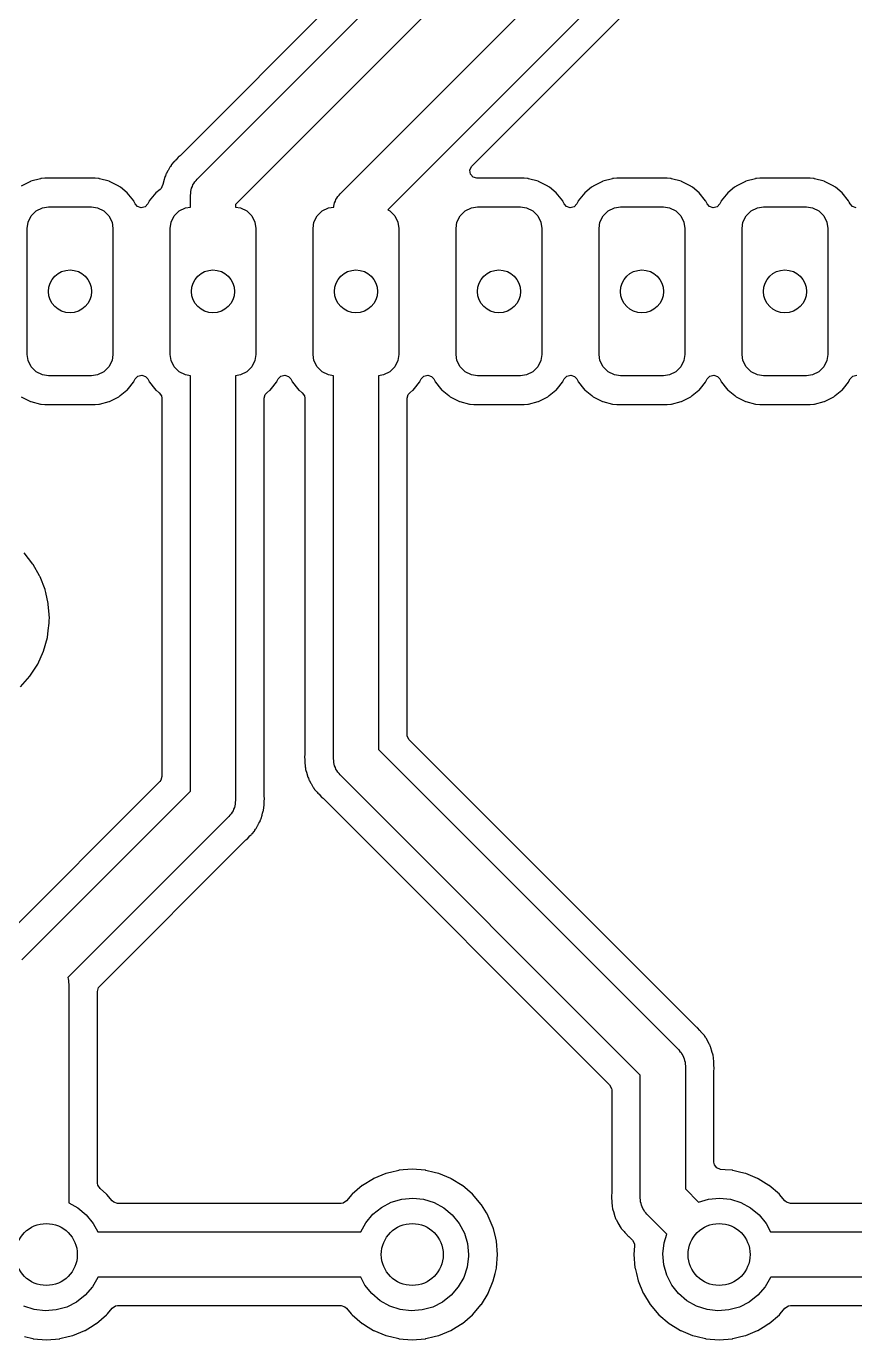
# Model space of a CAD drawing. Extents: x 71 to 221, y -163 to -63.
# Drawn here: x 183.34 to 198.06, y -140.91 to -117.59 of the extents above; entities that cross this region are included whole.
import ezdxf

# ---------------------------------------------------------------- set-up
doc = ezdxf.new("R2010")
doc.units = 0
doc.layers.add('BLACK', color=7, linetype='CONTINUOUS')

msp = doc.modelspace()

# ---------------------------------------------------------------- linework, layer by layer
at = {"layer": 'BLACK', "linetype": 'CONTINUOUS'}
for p, q in [((196.836, -109.129), (186.075, -119.89)), ((186.377, -120.307), (197.35, -109.334)), ((198.033, -109.783), (187.06, -120.756)), ((188.917, -120.567), (194.217, -115.267)), ((194.666, -115.95), (189.764, -120.852)), ((191.258, -120.076), (194.839, -116.495)), ((185.894, -120.092), (185.869, -120.141)), ((185.903, -120.082), (185.894, -120.092)), ((185.914, -120.065), (185.903, -120.082)), ((185.918, -120.059), (185.914, -120.065)), ((185.921, -120.053), (185.918, -120.059)), ((185.918, -120.059), (185.918, -120.059)), ((185.925, -120.048), (185.921, -120.053)), ((185.967, -120.002), (185.925, -120.048)), ((185.925, -120.048), (185.925, -120.048)), ((185.971, -119.997), (185.967, -120.002)), ((185.98, -119.987), (185.971, -119.997)), ((185.984, -119.981), (185.98, -119.987)), ((185.998, -119.967), (185.984, -119.981)), ((186.003, -119.962), (185.998, -119.967)), ((186.044, -119.916), (186.003, -119.962)), ((186.049, -119.911), (186.044, -119.916)), ((186.06, -119.903), (186.049, -119.911)), ((186.075, -119.89), (186.06, -119.903)), ((191.223, -120.148), (191.252, -120.083)), ((191.252, -120.083), (191.258, -120.076)), ((183.594, -120.299), (183.425, -120.344)), ((183.599, -120.298), (183.594, -120.299)), ((183.594, -120.299), (183.594, -120.299)), ((183.614, -120.296), (183.599, -120.298)), ((183.674, -120.292), (183.614, -120.296)), ((183.677, -120.291), (183.674, -120.292)), ((183.674, -120.292), (183.674, -120.292)), ((184.563, -120.291), (183.677, -120.291)), ((184.566, -120.292), (184.563, -120.291)), ((184.626, -120.296), (184.566, -120.292)), ((184.566, -120.292), (184.566, -120.292)), ((184.641, -120.298), (184.626, -120.296)), ((184.646, -120.299), (184.641, -120.298)), ((184.815, -120.344), (184.646, -120.299)), ((184.646, -120.299), (184.646, -120.299)), ((185.789, -120.329), (185.788, -120.335)), ((185.805, -120.269), (185.789, -120.329)), ((185.807, -120.263), (185.805, -120.269)), ((185.805, -120.269), (185.805, -120.269)), ((185.814, -120.25), (185.807, -120.263)), ((185.821, -120.232), (185.814, -120.25)), ((185.823, -120.225), (185.821, -120.232)), ((185.825, -120.218), (185.823, -120.225)), ((185.823, -120.225), (185.823, -120.225)), ((185.83, -120.211), (185.825, -120.218)), ((185.86, -120.159), (185.83, -120.211)), ((185.863, -120.153), (185.86, -120.159)), ((185.869, -120.141), (185.863, -120.153)), ((186.336, -120.355), (186.359, -120.333)), ((186.359, -120.333), (186.377, -120.307)), ((191.233, -120.218), (191.223, -120.148)), ((191.279, -120.271), (191.233, -120.218)), ((191.348, -120.291), (191.279, -120.271)), ((192.183, -120.291), (191.348, -120.291)), ((192.186, -120.292), (192.183, -120.291)), ((192.246, -120.296), (192.186, -120.292)), ((192.186, -120.292), (192.186, -120.292)), ((192.261, -120.298), (192.246, -120.296)), ((192.266, -120.299), (192.261, -120.298)), ((192.435, -120.344), (192.266, -120.299)), ((192.266, -120.299), (192.266, -120.299)), ((193.754, -120.299), (193.585, -120.344)), ((193.759, -120.298), (193.754, -120.299)), ((193.754, -120.299), (193.754, -120.299)), ((193.774, -120.296), (193.759, -120.298)), ((193.834, -120.292), (193.774, -120.296)), ((193.837, -120.291), (193.834, -120.292)), ((193.834, -120.292), (193.834, -120.292)), ((194.723, -120.291), (193.837, -120.291)), ((194.726, -120.292), (194.723, -120.291)), ((194.786, -120.296), (194.726, -120.292)), ((194.726, -120.292), (194.726, -120.292)), ((194.801, -120.298), (194.786, -120.296)), ((194.806, -120.299), (194.801, -120.298)), ((194.975, -120.344), (194.806, -120.299)), ((194.806, -120.299), (194.806, -120.299)), ((196.294, -120.299), (196.125, -120.344)), ((196.299, -120.298), (196.294, -120.299)), ((196.294, -120.299), (196.294, -120.299)), ((196.314, -120.296), (196.299, -120.298)), ((196.374, -120.292), (196.314, -120.296)), ((196.377, -120.291), (196.374, -120.292)), ((196.374, -120.292), (196.374, -120.292)), ((197.263, -120.291), (196.377, -120.291)), ((197.266, -120.292), (197.263, -120.291)), ((197.326, -120.296), (197.266, -120.292)), ((197.266, -120.292), (197.266, -120.292)), ((197.341, -120.298), (197.326, -120.296)), ((197.346, -120.299), (197.341, -120.298)), ((197.515, -120.344), (197.346, -120.299)), ((197.346, -120.299), (197.346, -120.299)), ((183.418, -120.346), (183.252, -120.431)), ((183.425, -120.344), (183.418, -120.346)), ((184.822, -120.346), (184.815, -120.344)), ((184.988, -120.431), (184.822, -120.346)), ((184.993, -120.435), (184.988, -120.431)), ((185.015, -120.452), (184.993, -120.435)), ((184.993, -120.435), (184.993, -120.435)), ((185.133, -120.549), (185.015, -120.452)), ((185.251, -120.694), (185.133, -120.549)), ((185.647, -120.549), (185.529, -120.694)), ((185.72, -120.489), (185.647, -120.549)), ((185.739, -120.47), (185.72, -120.489)), ((185.763, -120.413), (185.739, -120.47)), ((185.764, -120.413), (185.763, -120.413)), ((185.766, -120.407), (185.764, -120.413)), ((185.788, -120.335), (185.766, -120.4)), ((185.766, -120.4), (185.766, -120.407)), ((186.26, -120.59), (186.265, -120.559)), ((186.265, -120.527), (186.275, -120.497)), ((186.265, -120.559), (186.265, -120.527)), ((186.275, -120.497), (186.28, -120.466)), ((186.28, -120.466), (186.294, -120.438)), ((186.294, -120.438), (186.304, -120.408)), ((186.304, -120.408), (186.322, -120.383)), ((186.322, -120.383), (186.336, -120.355)), ((192.442, -120.346), (192.435, -120.344)), ((192.608, -120.431), (192.442, -120.346)), ((192.613, -120.435), (192.608, -120.431)), ((192.635, -120.452), (192.613, -120.435)), ((192.613, -120.435), (192.613, -120.435)), ((192.753, -120.549), (192.635, -120.452)), ((192.871, -120.694), (192.753, -120.549)), ((193.267, -120.549), (193.149, -120.694)), ((193.385, -120.452), (193.267, -120.549)), ((193.407, -120.435), (193.385, -120.452)), ((193.412, -120.431), (193.407, -120.435)), ((193.407, -120.435), (193.407, -120.435)), ((193.578, -120.346), (193.412, -120.431)), ((193.585, -120.344), (193.578, -120.346)), ((194.982, -120.346), (194.975, -120.344)), ((195.148, -120.431), (194.982, -120.346)), ((195.153, -120.435), (195.148, -120.431)), ((195.175, -120.452), (195.153, -120.435)), ((195.153, -120.435), (195.153, -120.435)), ((195.293, -120.549), (195.175, -120.452)), ((195.411, -120.694), (195.293, -120.549)), ((195.807, -120.549), (195.689, -120.694)), ((195.925, -120.452), (195.807, -120.549)), ((195.947, -120.435), (195.925, -120.452)), ((195.952, -120.431), (195.947, -120.435)), ((195.947, -120.435), (195.947, -120.435)), ((196.118, -120.346), (195.952, -120.431)), ((196.125, -120.344), (196.118, -120.346)), ((197.522, -120.346), (197.515, -120.344)), ((197.688, -120.431), (197.522, -120.346)), ((197.693, -120.435), (197.688, -120.431)), ((197.715, -120.452), (197.693, -120.435)), ((197.693, -120.435), (197.693, -120.435)), ((197.833, -120.549), (197.715, -120.452)), ((197.951, -120.694), (197.833, -120.549)), ((183.63, -120.816), (183.739, -120.8)), ((183.739, -120.8), (184.501, -120.8)), ((184.501, -120.8), (184.61, -120.816)), ((185.254, -120.7), (185.251, -120.694)), ((185.278, -120.746), (185.254, -120.7)), ((185.254, -120.7), (185.254, -120.7)), ((185.317, -120.792), (185.278, -120.746)), ((185.385, -120.815), (185.317, -120.792)), ((185.454, -120.798), (185.385, -120.815)), ((185.502, -120.746), (185.454, -120.798)), ((185.526, -120.7), (185.502, -120.746)), ((185.529, -120.694), (185.526, -120.7)), ((185.526, -120.7), (185.526, -120.7)), ((186.26, -120.803), (186.26, -120.59)), ((187.06, -120.756), (187.06, -120.803)), ((188.805, -120.787), (188.815, -120.757)), ((188.805, -120.802), (188.805, -120.787)), ((188.815, -120.757), (188.82, -120.726)), ((188.82, -120.726), (188.834, -120.698)), ((188.834, -120.698), (188.844, -120.668)), ((188.844, -120.668), (188.862, -120.643)), ((188.862, -120.643), (188.876, -120.615)), ((188.876, -120.615), (188.899, -120.593)), ((188.899, -120.593), (188.917, -120.567)), ((191.25, -120.816), (191.359, -120.8)), ((191.359, -120.8), (192.121, -120.8)), ((192.121, -120.8), (192.23, -120.816)), ((192.874, -120.7), (192.871, -120.694)), ((192.898, -120.746), (192.874, -120.7)), ((192.874, -120.7), (192.874, -120.7)), ((192.937, -120.792), (192.898, -120.746)), ((193.005, -120.815), (192.937, -120.792)), ((193.074, -120.798), (193.005, -120.815)), ((193.122, -120.746), (193.074, -120.798)), ((193.146, -120.7), (193.122, -120.746)), ((193.149, -120.694), (193.146, -120.7)), ((193.146, -120.7), (193.146, -120.7)), ((193.79, -120.816), (193.899, -120.8)), ((193.899, -120.8), (194.661, -120.8)), ((194.661, -120.8), (194.77, -120.816)), ((195.414, -120.7), (195.411, -120.694)), ((195.438, -120.746), (195.414, -120.7)), ((195.414, -120.7), (195.414, -120.7)), ((195.477, -120.792), (195.438, -120.746)), ((195.545, -120.815), (195.477, -120.792)), ((195.614, -120.798), (195.545, -120.815)), ((195.662, -120.746), (195.614, -120.798)), ((195.686, -120.7), (195.662, -120.746)), ((195.689, -120.694), (195.686, -120.7)), ((195.686, -120.7), (195.686, -120.7)), ((196.33, -120.816), (196.439, -120.8)), ((196.439, -120.8), (197.201, -120.8)), ((197.201, -120.8), (197.31, -120.816)), ((197.961, -120.713), (197.951, -120.694)), ((197.978, -120.747), (197.961, -120.713)), ((198.018, -120.792), (197.978, -120.747)), ((198.085, -120.815), (198.018, -120.792)), ((183.374, -121.072), (183.429, -120.96)), ((183.429, -120.96), (183.517, -120.871)), ((183.517, -120.871), (183.63, -120.816)), ((184.61, -120.816), (184.722, -120.871)), ((184.722, -120.871), (184.811, -120.959)), ((184.811, -120.959), (184.866, -121.072)), ((185.914, -121.072), (185.969, -120.96)), ((185.969, -120.96), (186.057, -120.871)), ((186.057, -120.871), (186.17, -120.816)), ((186.17, -120.816), (186.26, -120.803)), ((187.06, -120.803), (187.15, -120.816)), ((187.15, -120.816), (187.262, -120.871)), ((187.262, -120.871), (187.351, -120.959)), ((187.351, -120.959), (187.406, -121.072)), ((188.454, -121.072), (188.509, -120.96)), ((188.509, -120.96), (188.597, -120.871)), ((188.597, -120.871), (188.71, -120.816)), ((188.71, -120.816), (188.805, -120.802)), ((189.764, -120.852), (189.802, -120.871)), ((189.802, -120.871), (189.891, -120.959)), ((189.891, -120.959), (189.946, -121.072)), ((190.994, -121.072), (191.049, -120.96)), ((191.049, -120.96), (191.137, -120.871)), ((191.137, -120.871), (191.25, -120.816)), ((192.23, -120.816), (192.342, -120.871)), ((192.342, -120.871), (192.431, -120.959)), ((192.431, -120.959), (192.486, -121.072)), ((193.534, -121.072), (193.589, -120.96)), ((193.589, -120.96), (193.677, -120.871)), ((193.677, -120.871), (193.79, -120.816)), ((194.77, -120.816), (194.882, -120.871)), ((194.882, -120.871), (194.971, -120.959)), ((194.971, -120.959), (195.026, -121.072)), ((196.074, -121.072), (196.129, -120.96)), ((196.129, -120.96), (196.217, -120.871)), ((196.217, -120.871), (196.33, -120.816)), ((197.31, -120.816), (197.422, -120.871)), ((197.422, -120.871), (197.511, -120.959)), ((197.511, -120.959), (197.566, -121.072)), ((183.358, -121.181), (183.374, -121.072)), ((183.358, -123.419), (183.358, -121.181)), ((184.866, -121.072), (184.882, -121.181)), ((184.882, -121.181), (184.882, -123.419)), ((185.898, -121.181), (185.914, -121.072)), ((185.898, -123.419), (185.898, -121.181)), ((187.406, -121.072), (187.422, -121.181)), ((187.422, -121.181), (187.422, -123.419)), ((188.438, -121.181), (188.454, -121.072)), ((188.438, -123.419), (188.438, -121.181)), ((189.946, -121.072), (189.962, -121.181)), ((189.962, -121.181), (189.962, -123.419)), ((190.978, -121.181), (190.994, -121.072)), ((190.978, -123.419), (190.978, -121.181)), ((192.486, -121.072), (192.502, -121.181)), ((192.502, -121.181), (192.502, -123.419)), ((193.518, -121.181), (193.534, -121.072)), ((193.518, -123.419), (193.518, -121.181)), ((195.026, -121.072), (195.042, -121.181)), ((195.042, -121.181), (195.042, -123.419)), ((196.058, -121.181), (196.074, -121.072)), ((196.058, -123.419), (196.058, -121.181)), ((197.566, -121.072), (197.582, -121.181)), ((197.582, -121.181), (197.582, -123.419)), ((183.374, -123.528), (183.358, -123.419)), ((183.429, -123.641), (183.374, -123.528)), ((184.866, -123.528), (184.811, -123.64)), ((184.882, -123.419), (184.866, -123.528)), ((185.914, -123.528), (185.898, -123.419)), ((185.969, -123.641), (185.914, -123.528)), ((187.406, -123.528), (187.351, -123.64)), ((187.422, -123.419), (187.406, -123.528)), ((188.454, -123.528), (188.438, -123.419)), ((188.509, -123.641), (188.454, -123.528)), ((189.946, -123.528), (189.891, -123.64)), ((189.962, -123.419), (189.946, -123.528)), ((190.994, -123.528), (190.978, -123.419)), ((191.049, -123.641), (190.994, -123.528)), ((192.486, -123.528), (192.431, -123.64)), ((192.502, -123.419), (192.486, -123.528)), ((193.534, -123.528), (193.518, -123.419)), ((193.589, -123.641), (193.534, -123.528)), ((195.026, -123.528), (194.971, -123.64)), ((195.042, -123.419), (195.026, -123.528)), ((196.074, -123.528), (196.058, -123.419)), ((196.129, -123.641), (196.074, -123.528)), ((197.566, -123.528), (197.511, -123.64)), ((197.582, -123.419), (197.566, -123.528)), ((183.518, -123.729), (183.429, -123.641)), ((183.63, -123.784), (183.518, -123.729)), ((183.739, -123.8), (183.63, -123.784)), ((184.501, -123.8), (183.739, -123.8)), ((184.61, -123.784), (184.501, -123.8)), ((184.723, -123.729), (184.61, -123.784)), ((184.811, -123.64), (184.723, -123.729)), ((185.278, -123.854), (185.326, -123.802)), ((185.326, -123.802), (185.395, -123.785)), ((185.395, -123.785), (185.463, -123.808)), ((185.463, -123.808), (185.502, -123.854)), ((186.058, -123.729), (185.969, -123.641)), ((186.17, -123.784), (186.058, -123.729)), ((186.26, -123.797), (186.17, -123.784)), ((186.26, -131.174), (186.26, -123.797)), ((187.15, -123.784), (187.06, -123.797)), ((187.06, -123.797), (187.06, -131.34)), ((187.263, -123.729), (187.15, -123.784)), ((187.351, -123.64), (187.263, -123.729)), ((187.818, -123.854), (187.866, -123.802)), ((187.866, -123.802), (187.935, -123.785)), ((187.935, -123.785), (188.003, -123.808)), ((188.003, -123.808), (188.042, -123.854)), ((188.598, -123.729), (188.509, -123.641)), ((188.71, -123.784), (188.598, -123.729)), ((188.8, -123.797), (188.71, -123.784)), ((188.8, -130.6), (188.8, -123.797)), ((189.69, -123.784), (189.6, -123.797)), ((189.6, -123.797), (189.6, -130.434)), ((189.803, -123.729), (189.69, -123.784)), ((189.891, -123.64), (189.803, -123.729)), ((190.358, -123.854), (190.406, -123.802)), ((190.406, -123.802), (190.475, -123.785)), ((190.475, -123.785), (190.543, -123.808)), ((190.543, -123.808), (190.582, -123.854)), ((191.138, -123.729), (191.049, -123.641)), ((191.25, -123.784), (191.138, -123.729)), ((191.359, -123.8), (191.25, -123.784)), ((192.121, -123.8), (191.359, -123.8)), ((192.23, -123.784), (192.121, -123.8)), ((192.343, -123.729), (192.23, -123.784)), ((192.431, -123.64), (192.343, -123.729)), ((192.898, -123.854), (192.946, -123.802)), ((192.946, -123.802), (193.015, -123.785)), ((193.015, -123.785), (193.083, -123.808)), ((193.083, -123.808), (193.122, -123.854)), ((193.678, -123.729), (193.589, -123.641)), ((193.79, -123.784), (193.678, -123.729)), ((193.899, -123.8), (193.79, -123.784)), ((194.661, -123.8), (193.899, -123.8)), ((194.77, -123.784), (194.661, -123.8)), ((194.883, -123.729), (194.77, -123.784)), ((194.971, -123.64), (194.883, -123.729)), ((195.438, -123.854), (195.486, -123.802)), ((195.486, -123.802), (195.555, -123.785)), ((195.555, -123.785), (195.623, -123.808)), ((195.623, -123.808), (195.662, -123.854)), ((196.218, -123.729), (196.129, -123.641)), ((196.33, -123.784), (196.218, -123.729)), ((196.439, -123.8), (196.33, -123.784)), ((197.201, -123.8), (196.439, -123.8)), ((197.31, -123.784), (197.201, -123.8)), ((197.423, -123.729), (197.31, -123.784)), ((197.511, -123.64), (197.423, -123.729)), ((197.978, -123.853), (198.027, -123.802)), ((198.027, -123.802), (198.096, -123.785)), ((185.013, -124.149), (185.128, -124.056)), ((185.128, -124.056), (185.133, -124.051)), ((185.133, -124.051), (185.157, -124.023)), ((185.157, -124.023), (185.247, -123.911)), ((185.247, -123.911), (185.251, -123.906)), ((185.247, -123.911), (185.247, -123.911)), ((185.251, -123.906), (185.254, -123.9)), ((185.254, -123.9), (185.278, -123.854)), ((185.254, -123.9), (185.254, -123.9)), ((185.502, -123.854), (185.526, -123.9)), ((185.526, -123.9), (185.526, -123.9)), ((185.526, -123.9), (185.529, -123.906)), ((185.529, -123.906), (185.533, -123.911)), ((185.533, -123.911), (185.533, -123.911)), ((185.533, -123.911), (185.623, -124.023)), ((185.623, -124.023), (185.647, -124.051)), ((185.647, -124.051), (185.652, -124.056)), ((185.652, -124.056), (185.705, -124.099)), ((187.615, -124.099), (187.668, -124.056)), ((187.668, -124.056), (187.673, -124.051)), ((187.673, -124.051), (187.697, -124.023)), ((187.697, -124.023), (187.787, -123.911)), ((187.787, -123.911), (187.791, -123.906)), ((187.787, -123.911), (187.787, -123.911)), ((187.791, -123.906), (187.794, -123.9)), ((187.794, -123.9), (187.818, -123.854)), ((187.794, -123.9), (187.794, -123.9)), ((188.042, -123.854), (188.066, -123.9)), ((188.066, -123.9), (188.066, -123.9)), ((188.066, -123.9), (188.069, -123.906)), ((188.069, -123.906), (188.073, -123.911)), ((188.073, -123.911), (188.073, -123.911)), ((188.073, -123.911), (188.163, -124.023)), ((188.163, -124.023), (188.187, -124.051)), ((188.187, -124.051), (188.192, -124.056)), ((188.192, -124.056), (188.245, -124.099)), ((190.155, -124.099), (190.208, -124.056)), ((190.208, -124.056), (190.213, -124.051)), ((190.213, -124.051), (190.237, -124.023)), ((190.237, -124.023), (190.327, -123.911)), ((190.327, -123.911), (190.331, -123.906)), ((190.327, -123.911), (190.327, -123.911)), ((190.331, -123.906), (190.334, -123.9)), ((190.334, -123.9), (190.358, -123.854)), ((190.334, -123.9), (190.334, -123.9)), ((190.582, -123.854), (190.606, -123.9)), ((190.606, -123.9), (190.606, -123.9)), ((190.606, -123.9), (190.609, -123.906)), ((190.609, -123.906), (190.613, -123.911)), ((190.613, -123.911), (190.613, -123.911)), ((190.613, -123.911), (190.703, -124.023)), ((190.703, -124.023), (190.727, -124.051)), ((190.727, -124.051), (190.732, -124.056)), ((190.732, -124.056), (190.847, -124.149)), ((192.633, -124.149), (192.748, -124.056)), ((192.748, -124.056), (192.753, -124.051)), ((192.753, -124.051), (192.777, -124.023)), ((192.777, -124.023), (192.867, -123.911)), ((192.867, -123.911), (192.871, -123.906)), ((192.867, -123.911), (192.867, -123.911)), ((192.871, -123.906), (192.874, -123.9)), ((192.874, -123.9), (192.898, -123.854)), ((192.874, -123.9), (192.874, -123.9)), ((193.122, -123.854), (193.146, -123.9)), ((193.146, -123.9), (193.146, -123.9)), ((193.146, -123.9), (193.149, -123.906)), ((193.149, -123.906), (193.153, -123.911)), ((193.153, -123.911), (193.153, -123.911)), ((193.153, -123.911), (193.243, -124.023)), ((193.243, -124.023), (193.267, -124.051)), ((193.267, -124.051), (193.272, -124.056)), ((193.272, -124.056), (193.387, -124.149)), ((195.173, -124.149), (195.288, -124.056)), ((195.288, -124.056), (195.293, -124.051)), ((195.293, -124.051), (195.317, -124.023)), ((195.317, -124.023), (195.407, -123.911)), ((195.407, -123.911), (195.411, -123.906)), ((195.407, -123.911), (195.407, -123.911)), ((195.411, -123.906), (195.414, -123.9)), ((195.414, -123.9), (195.438, -123.854)), ((195.414, -123.9), (195.414, -123.9)), ((195.662, -123.854), (195.686, -123.9)), ((195.686, -123.9), (195.686, -123.9)), ((195.686, -123.9), (195.689, -123.906)), ((195.689, -123.906), (195.693, -123.911)), ((195.693, -123.911), (195.693, -123.911)), ((195.693, -123.911), (195.783, -124.023)), ((195.783, -124.023), (195.807, -124.051)), ((195.807, -124.051), (195.812, -124.056)), ((195.812, -124.056), (195.927, -124.149)), ((197.713, -124.149), (197.828, -124.056)), ((197.828, -124.056), (197.833, -124.051)), ((197.833, -124.051), (197.857, -124.023)), ((197.857, -124.023), (197.947, -123.911)), ((197.947, -123.911), (197.951, -123.906)), ((197.947, -123.911), (197.947, -123.911)), ((197.951, -123.906), (197.978, -123.853)), ((183.252, -124.169), (183.418, -124.254)), ((183.418, -124.254), (183.425, -124.256)), ((183.425, -124.256), (183.425, -124.256)), ((183.425, -124.256), (183.594, -124.301)), ((184.646, -124.301), (184.815, -124.256)), ((184.815, -124.256), (184.822, -124.254)), ((184.815, -124.256), (184.815, -124.256)), ((184.822, -124.254), (184.988, -124.169)), ((184.988, -124.169), (185.013, -124.149)), ((185.705, -124.099), (185.745, -124.157)), ((185.745, -124.157), (185.751, -124.197)), ((185.751, -124.197), (185.751, -130.911)), ((187.569, -124.197), (187.589, -124.128)), ((187.569, -131.259), (187.569, -124.197)), ((187.589, -124.128), (187.615, -124.099)), ((188.245, -124.099), (188.285, -124.157)), ((188.285, -124.157), (188.291, -124.197)), ((188.291, -124.197), (188.291, -130.519)), ((190.108, -124.197), (190.129, -124.128)), ((190.108, -130.171), (190.108, -124.197)), ((190.129, -124.128), (190.155, -124.099)), ((190.847, -124.149), (190.872, -124.169)), ((190.872, -124.169), (191.038, -124.254)), ((191.038, -124.254), (191.045, -124.256)), ((191.045, -124.256), (191.045, -124.256)), ((191.045, -124.256), (191.214, -124.301)), ((192.266, -124.301), (192.435, -124.256)), ((192.435, -124.256), (192.442, -124.254)), ((192.435, -124.256), (192.435, -124.256)), ((192.442, -124.254), (192.608, -124.169)), ((192.608, -124.169), (192.633, -124.149)), ((193.387, -124.149), (193.412, -124.169)), ((193.412, -124.169), (193.578, -124.254)), ((193.578, -124.254), (193.585, -124.256)), ((193.585, -124.256), (193.585, -124.256)), ((193.585, -124.256), (193.754, -124.301)), ((194.806, -124.301), (194.975, -124.256)), ((194.975, -124.256), (194.982, -124.254)), ((194.975, -124.256), (194.975, -124.256)), ((194.982, -124.254), (195.148, -124.169)), ((195.148, -124.169), (195.173, -124.149)), ((195.927, -124.149), (195.952, -124.169)), ((195.952, -124.169), (196.118, -124.254)), ((196.118, -124.254), (196.125, -124.256)), ((196.125, -124.256), (196.125, -124.256)), ((196.125, -124.256), (196.294, -124.301)), ((197.346, -124.301), (197.515, -124.256)), ((197.515, -124.256), (197.522, -124.254)), ((197.515, -124.256), (197.515, -124.256)), ((197.522, -124.254), (197.688, -124.169)), ((197.688, -124.169), (197.713, -124.149)), ((183.594, -124.301), (183.594, -124.301)), ((183.594, -124.301), (183.599, -124.302)), ((183.599, -124.302), (183.605, -124.303)), ((183.605, -124.303), (183.674, -124.308)), ((183.674, -124.308), (183.674, -124.308)), ((183.674, -124.308), (183.677, -124.308)), ((183.677, -124.308), (184.563, -124.308)), ((184.563, -124.308), (184.566, -124.308)), ((184.566, -124.308), (184.635, -124.303)), ((184.566, -124.308), (184.566, -124.308)), ((184.635, -124.303), (184.641, -124.302)), ((184.641, -124.302), (184.646, -124.301)), ((184.646, -124.301), (184.646, -124.301)), ((191.214, -124.301), (191.214, -124.301)), ((191.214, -124.301), (191.219, -124.302)), ((191.219, -124.302), (191.225, -124.303)), ((191.225, -124.303), (191.294, -124.308)), ((191.294, -124.308), (191.294, -124.308)), ((191.294, -124.308), (191.297, -124.308)), ((191.297, -124.308), (192.183, -124.308)), ((192.183, -124.308), (192.186, -124.308)), ((192.186, -124.308), (192.255, -124.303)), ((192.186, -124.308), (192.186, -124.308)), ((192.255, -124.303), (192.261, -124.302)), ((192.261, -124.302), (192.266, -124.301)), ((192.266, -124.301), (192.266, -124.301)), ((193.754, -124.301), (193.754, -124.301)), ((193.754, -124.301), (193.759, -124.302)), ((193.759, -124.302), (193.765, -124.303)), ((193.765, -124.303), (193.834, -124.308)), ((193.834, -124.308), (193.834, -124.308)), ((193.834, -124.308), (193.837, -124.308)), ((193.837, -124.308), (194.723, -124.308)), ((194.723, -124.308), (194.726, -124.308)), ((194.726, -124.308), (194.795, -124.303)), ((194.726, -124.308), (194.726, -124.308)), ((194.795, -124.303), (194.801, -124.302)), ((194.801, -124.302), (194.806, -124.301)), ((194.806, -124.301), (194.806, -124.301)), ((196.294, -124.301), (196.294, -124.301)), ((196.294, -124.301), (196.299, -124.302)), ((196.299, -124.302), (196.305, -124.303)), ((196.305, -124.303), (196.374, -124.308)), ((196.374, -124.308), (196.374, -124.308)), ((196.374, -124.308), (196.377, -124.308)), ((196.377, -124.308), (197.263, -124.308)), ((197.263, -124.308), (197.266, -124.308)), ((197.266, -124.308), (197.335, -124.303)), ((197.266, -124.308), (197.266, -124.308)), ((197.335, -124.303), (197.341, -124.302)), ((197.341, -124.302), (197.346, -124.301)), ((197.346, -124.301), (197.346, -124.301)), ((183.46, -127.142), (183.303, -126.943)), ((183.463, -127.146), (183.46, -127.142)), ((183.58, -127.35), (183.463, -127.146)), ((183.463, -127.146), (183.463, -127.146)), ((183.586, -127.362), (183.58, -127.35)), ((183.588, -127.367), (183.586, -127.362)), ((183.677, -127.595), (183.588, -127.367)), ((183.588, -127.367), (183.588, -127.367)), ((183.678, -127.599), (183.677, -127.595)), ((183.689, -127.645), (183.678, -127.599)), ((183.733, -127.842), (183.689, -127.645)), ((183.734, -127.847), (183.733, -127.842)), ((183.735, -127.851), (183.734, -127.847)), ((183.748, -128.035), (183.735, -127.851)), ((183.735, -127.851), (183.735, -127.851)), ((183.735, -128.318), (183.751, -128.193)), ((183.753, -128.1), (183.748, -128.035)), ((183.751, -128.19), (183.752, -128.15)), ((183.751, -128.193), (183.751, -128.19)), ((183.751, -128.193), (183.751, -128.193)), ((183.752, -128.139), (183.753, -128.1)), ((183.752, -128.15), (183.752, -128.139)), ((183.65, -128.686), (183.719, -128.442)), ((183.719, -128.442), (183.735, -128.318)), ((183.546, -128.918), (183.65, -128.686)), ((183.512, -128.97), (183.546, -128.918)), ((183.241, -129.322), (183.408, -129.131)), ((183.408, -129.131), (183.42, -129.113)), ((183.42, -129.113), (183.512, -128.97)), ((190.111, -130.198), (190.108, -130.171)), ((190.145, -130.261), (190.111, -130.198)), ((195.235, -135.35), (190.145, -130.261)), ((188.29, -130.538), (188.288, -130.552)), ((188.288, -130.552), (188.288, -130.559)), ((188.288, -130.559), (188.288, -130.559)), ((188.288, -130.559), (188.291, -130.62)), ((188.291, -130.519), (188.29, -130.538)), ((189.6, -130.434), (194.933, -135.767)), ((188.291, -130.62), (188.291, -130.627)), ((188.291, -130.627), (188.291, -130.648)), ((188.291, -130.648), (188.292, -130.651)), ((188.292, -130.651), (188.292, -130.651)), ((188.292, -130.651), (188.294, -130.668)), ((188.294, -130.668), (188.294, -130.675)), ((188.294, -130.675), (188.296, -130.716)), ((188.296, -130.716), (188.298, -130.743)), ((188.298, -130.743), (188.299, -130.749)), ((188.299, -130.749), (188.299, -130.749)), ((188.299, -130.749), (188.301, -130.756)), ((188.301, -130.756), (188.305, -130.776)), ((188.305, -130.776), (188.306, -130.783)), ((188.306, -130.783), (188.306, -130.783)), ((188.306, -130.783), (188.306, -130.79)), ((188.306, -130.79), (188.328, -130.855)), ((188.805, -130.631), (188.8, -130.6)), ((188.805, -130.663), (188.805, -130.631)), ((188.815, -130.693), (188.805, -130.663)), ((188.82, -130.724), (188.815, -130.693)), ((188.834, -130.752), (188.82, -130.724)), ((188.844, -130.782), (188.834, -130.752)), ((188.862, -130.807), (188.844, -130.782)), ((188.876, -130.835), (188.862, -130.807)), ((185.715, -131.001), (182.84, -133.875)), ((185.731, -130.98), (185.715, -131.001)), ((185.751, -130.911), (185.731, -130.98)), ((188.328, -130.855), (188.329, -130.861)), ((188.329, -130.861), (188.347, -130.927)), ((188.347, -130.927), (188.354, -130.94)), ((188.354, -130.94), (188.361, -130.958)), ((188.361, -130.958), (188.365, -130.972)), ((188.365, -130.972), (188.369, -130.977)), ((188.369, -130.977), (188.369, -130.977)), ((188.369, -130.977), (188.4, -131.031)), ((188.4, -131.031), (188.403, -131.037)), ((188.403, -131.037), (188.434, -131.098)), ((188.899, -130.857), (188.876, -130.835)), ((188.917, -130.883), (188.899, -130.857)), ((194.25, -136.216), (188.917, -130.883)), ((183.267, -134.167), (186.26, -131.174)), ((187.57, -131.278), (187.569, -131.259)), ((187.572, -131.292), (187.57, -131.278)), ((187.572, -131.299), (187.572, -131.292)), ((188.434, -131.098), (188.438, -131.103)), ((188.438, -131.103), (188.438, -131.103)), ((188.438, -131.103), (188.443, -131.108)), ((188.443, -131.108), (188.454, -131.125)), ((188.454, -131.125), (188.458, -131.131)), ((188.458, -131.131), (188.458, -131.131)), ((188.458, -131.131), (188.461, -131.137)), ((188.461, -131.137), (188.465, -131.142)), ((188.465, -131.142), (188.465, -131.142)), ((188.465, -131.142), (188.507, -131.188)), ((188.507, -131.188), (188.511, -131.193)), ((188.511, -131.193), (188.524, -131.209)), ((188.524, -131.209), (188.538, -131.223)), ((188.538, -131.223), (188.543, -131.228)), ((188.543, -131.228), (188.589, -131.279)), ((188.589, -131.279), (188.594, -131.283)), ((188.594, -131.283), (188.594, -131.283)), ((188.594, -131.283), (188.6, -131.287)), ((188.6, -131.287), (188.615, -131.3)), ((187.016, -131.522), (186.998, -131.547)), ((187.026, -131.492), (187.016, -131.522)), ((187.04, -131.464), (187.026, -131.492)), ((187.045, -131.433), (187.04, -131.464)), ((187.055, -131.403), (187.045, -131.433)), ((187.06, -131.34), (187.055, -131.371)), ((187.055, -131.371), (187.055, -131.403)), ((187.554, -131.53), (187.555, -131.516)), ((187.555, -131.516), (187.559, -131.496)), ((187.559, -131.495), (187.562, -131.483)), ((187.559, -131.496), (187.559, -131.495)), ((187.562, -131.483), (187.563, -131.467)), ((187.563, -131.467), (187.566, -131.415)), ((187.566, -131.408), (187.568, -131.391)), ((187.566, -131.415), (187.566, -131.408)), ((187.568, -131.391), (187.569, -131.388)), ((187.569, -131.36), (187.572, -131.299)), ((187.569, -131.367), (187.569, -131.36)), ((187.569, -131.388), (187.569, -131.367)), ((187.572, -131.299), (187.572, -131.299)), ((188.615, -131.3), (193.705, -136.389)), ((186.943, -131.623), (184.082, -134.484)), ((186.961, -131.597), (186.943, -131.623)), ((186.984, -131.575), (186.961, -131.597)), ((186.998, -131.547), (186.984, -131.575)), ((187.465, -131.763), (187.477, -131.742)), ((187.477, -131.742), (187.491, -131.717)), ((187.491, -131.717), (187.495, -131.712)), ((187.491, -131.717), (187.491, -131.717)), ((187.495, -131.712), (187.499, -131.698)), ((187.499, -131.698), (187.506, -131.68)), ((187.506, -131.68), (187.51, -131.673)), ((187.51, -131.673), (187.513, -131.667)), ((187.513, -131.667), (187.515, -131.661)), ((187.515, -131.661), (187.531, -131.601)), ((187.531, -131.601), (187.532, -131.595)), ((187.532, -131.595), (187.542, -131.564)), ((187.542, -131.564), (187.554, -131.53)), ((187.271, -132.019), (187.317, -131.968)), ((187.317, -131.968), (187.322, -131.963)), ((187.322, -131.963), (187.336, -131.949)), ((187.336, -131.949), (187.346, -131.937)), ((187.346, -131.937), (187.349, -131.933)), ((187.349, -131.933), (187.353, -131.928)), ((187.353, -131.928), (187.395, -131.882)), ((187.395, -131.882), (187.399, -131.877)), ((187.395, -131.882), (187.395, -131.882)), ((187.399, -131.877), (187.402, -131.871)), ((187.402, -131.871), (187.406, -131.865)), ((187.402, -131.871), (187.402, -131.871)), ((187.406, -131.865), (187.417, -131.848)), ((187.417, -131.848), (187.422, -131.843)), ((187.422, -131.843), (187.426, -131.838)), ((187.422, -131.843), (187.422, -131.843)), ((187.426, -131.838), (187.457, -131.777)), ((187.457, -131.777), (187.46, -131.771)), ((187.46, -131.771), (187.465, -131.763)), ((184.645, -134.639), (187.245, -132.04)), ((187.245, -132.04), (187.26, -132.027)), ((187.26, -132.027), (187.266, -132.023)), ((187.266, -132.023), (187.271, -132.019)), ((187.266, -132.023), (187.266, -132.023)), ((184.082, -134.484), (184.085, -134.507)), ((184.085, -134.507), (184.095, -134.537)), ((184.095, -134.537), (184.095, -134.569)), ((184.095, -134.569), (184.1, -134.6)), ((184.1, -134.6), (184.1, -138.485)), ((184.608, -134.729), (184.629, -134.66)), ((184.608, -138.134), (184.608, -134.729)), ((184.629, -134.66), (184.645, -134.639)), ((195.25, -135.363), (195.235, -135.35)), ((195.261, -135.371), (195.25, -135.363)), ((195.266, -135.376), (195.261, -135.371)), ((195.307, -135.422), (195.266, -135.376)), ((195.312, -135.427), (195.307, -135.422)), ((195.326, -135.441), (195.312, -135.427)), ((195.328, -135.444), (195.326, -135.441)), ((195.339, -135.457), (195.328, -135.444)), ((195.343, -135.462), (195.339, -135.457)), ((195.385, -135.508), (195.343, -135.462)), ((195.389, -135.513), (195.385, -135.508)), ((195.385, -135.508), (195.385, -135.508)), ((195.392, -135.519), (195.389, -135.513)), ((195.396, -135.525), (195.392, -135.519)), ((195.392, -135.519), (195.392, -135.519)), ((195.407, -135.542), (195.396, -135.525)), ((195.416, -135.552), (195.407, -135.542)), ((195.419, -135.558), (195.416, -135.552)), ((195.447, -135.613), (195.419, -135.558)), ((195.419, -135.558), (195.419, -135.558)), ((195.45, -135.619), (195.447, -135.613)), ((195.481, -135.673), (195.45, -135.619)), ((195.485, -135.678), (195.481, -135.673)), ((195.487, -135.685), (195.485, -135.678)), ((195.489, -135.692), (195.487, -135.685)), ((195.496, -135.71), (195.489, -135.692)), ((195.503, -135.723), (195.496, -135.71)), ((195.505, -135.729), (195.503, -135.723)), ((194.933, -135.767), (194.951, -135.793)), ((194.951, -135.793), (194.974, -135.815)), ((194.974, -135.815), (194.988, -135.843)), ((194.988, -135.843), (195.006, -135.868)), ((195.006, -135.868), (195.016, -135.898)), ((195.016, -135.898), (195.03, -135.926)), ((195.03, -135.926), (195.035, -135.957)), ((195.035, -135.957), (195.045, -135.987)), ((195.521, -135.789), (195.505, -135.729)), ((195.505, -135.729), (195.505, -135.729)), ((195.522, -135.795), (195.521, -135.789)), ((195.544, -135.86), (195.522, -135.795)), ((195.544, -135.867), (195.544, -135.86)), ((195.545, -135.874), (195.544, -135.867)), ((195.549, -135.894), (195.545, -135.874)), ((195.552, -135.907), (195.549, -135.894)), ((195.553, -135.914), (195.552, -135.907)), ((195.556, -135.975), (195.553, -135.914)), ((195.553, -135.914), (195.553, -135.914)), ((195.045, -135.987), (195.045, -136.019)), ((195.045, -136.019), (195.05, -136.05)), ((195.05, -136.05), (195.05, -138.234)), ((195.556, -135.982), (195.556, -135.975)), ((195.558, -135.999), (195.556, -135.982)), ((195.558, -136.002), (195.558, -135.999)), ((195.558, -136.023), (195.558, -136.002)), ((195.559, -136.03), (195.558, -136.023)), ((195.558, -136.131), (195.56, -136.112)), ((195.558, -137.763), (195.558, -136.131)), ((195.562, -136.098), (195.559, -136.03)), ((195.56, -136.112), (195.561, -136.104)), ((195.561, -136.104), (195.562, -136.098)), ((193.705, -136.389), (193.739, -136.452)), ((194.25, -138.4), (194.25, -136.216)), ((193.739, -136.452), (193.742, -136.479)), ((193.742, -136.479), (193.742, -138.319)), ((195.566, -137.806), (195.558, -137.763)), ((195.608, -137.863), (195.566, -137.806)), ((189.509, -138.054), (189.315, -138.173)), ((189.513, -138.052), (189.509, -138.054)), ((189.518, -138.05), (189.513, -138.052)), ((189.728, -137.963), (189.518, -138.05)), ((189.518, -138.05), (189.518, -138.05)), ((189.732, -137.961), (189.728, -137.963)), ((189.728, -137.963), (189.728, -137.963)), ((189.813, -137.942), (189.732, -137.961)), ((189.958, -137.907), (189.813, -137.942)), ((189.963, -137.905), (189.958, -137.907)), ((189.958, -137.907), (189.958, -137.907)), ((190.2, -137.887), (189.963, -137.905)), ((190.437, -137.905), (190.2, -137.887)), ((190.442, -137.907), (190.437, -137.905)), ((190.587, -137.942), (190.442, -137.907)), ((190.442, -137.907), (190.442, -137.907)), ((190.668, -137.961), (190.587, -137.942)), ((190.672, -137.963), (190.668, -137.961)), ((190.882, -138.05), (190.672, -137.963)), ((190.672, -137.963), (190.672, -137.963)), ((190.887, -138.052), (190.882, -138.05)), ((190.882, -138.05), (190.882, -138.05)), ((190.891, -138.054), (190.887, -138.052)), ((191.085, -138.173), (190.891, -138.054)), ((195.675, -137.889), (195.608, -137.863)), ((195.756, -137.895), (195.675, -137.889)), ((195.887, -137.905), (195.756, -137.895)), ((195.892, -137.907), (195.887, -137.905)), ((196.037, -137.942), (195.892, -137.907)), ((195.892, -137.907), (195.892, -137.907)), ((196.118, -137.961), (196.037, -137.942)), ((196.122, -137.963), (196.118, -137.961)), ((196.332, -138.05), (196.122, -137.963)), ((196.122, -137.963), (196.122, -137.963)), ((196.337, -138.052), (196.332, -138.05)), ((196.332, -138.05), (196.332, -138.05)), ((196.341, -138.054), (196.337, -138.052)), ((196.535, -138.173), (196.341, -138.054)), ((184.614, -138.17), (184.608, -138.134)), ((184.653, -138.23), (184.614, -138.17)), ((184.77, -138.33), (184.653, -138.23)), ((189.311, -138.176), (189.13, -138.33)), ((189.315, -138.173), (189.311, -138.176)), ((189.315, -138.173), (189.315, -138.173)), ((191.089, -138.176), (191.085, -138.173)), ((191.085, -138.173), (191.085, -138.173)), ((191.27, -138.33), (191.089, -138.176)), ((195.05, -138.234), (195.286, -138.47)), ((196.539, -138.176), (196.535, -138.173)), ((196.535, -138.173), (196.535, -138.173)), ((196.72, -138.33), (196.539, -138.176)), ((184.1, -138.485), (184.259, -138.571)), ((184.773, -138.334), (184.77, -138.33)), ((184.87, -138.447), (184.773, -138.334)), ((184.898, -138.471), (184.87, -138.447)), ((184.966, -138.492), (184.898, -138.471)), ((188.934, -138.492), (184.966, -138.492)), ((188.97, -138.486), (188.934, -138.492)), ((189.03, -138.447), (188.97, -138.486)), ((189.127, -138.334), (189.03, -138.447)), ((189.13, -138.33), (189.127, -138.334)), ((189.652, -138.563), (189.825, -138.473)), ((189.825, -138.473), (190.013, -138.418)), ((190.013, -138.418), (190.207, -138.4)), ((190.207, -138.4), (190.401, -138.42)), ((190.401, -138.42), (190.588, -138.478)), ((190.588, -138.478), (190.759, -138.571)), ((191.424, -138.511), (191.27, -138.33)), ((191.427, -138.515), (191.424, -138.511)), ((191.517, -138.662), (191.427, -138.515)), ((191.427, -138.515), (191.427, -138.515)), ((193.74, -138.338), (193.738, -138.352)), ((193.738, -138.352), (193.738, -138.359)), ((193.738, -138.359), (193.738, -138.359)), ((193.738, -138.359), (193.741, -138.42)), ((193.742, -138.319), (193.74, -138.338)), ((193.741, -138.42), (193.742, -138.427)), ((193.742, -138.427), (193.742, -138.448)), ((193.742, -138.448), (193.742, -138.451)), ((193.742, -138.451), (193.742, -138.451)), ((193.742, -138.451), (193.744, -138.468)), ((193.744, -138.468), (193.744, -138.475)), ((193.744, -138.475), (193.748, -138.543)), ((194.255, -138.431), (194.25, -138.4)), ((194.255, -138.463), (194.255, -138.431)), ((194.265, -138.493), (194.255, -138.463)), ((194.27, -138.524), (194.265, -138.493)), ((195.286, -138.47), (195.463, -138.418)), ((195.463, -138.418), (195.657, -138.4)), ((195.657, -138.4), (195.851, -138.42)), ((195.851, -138.42), (196.038, -138.478)), ((196.038, -138.478), (196.209, -138.571)), ((196.723, -138.334), (196.72, -138.33)), ((196.82, -138.447), (196.723, -138.334)), ((196.848, -138.471), (196.82, -138.447)), ((196.916, -138.492), (196.848, -138.471)), ((200.884, -138.492), (196.916, -138.492)), ((184.259, -138.571), (184.41, -138.695)), ((184.41, -138.695), (184.533, -138.847)), ((189.375, -138.835), (189.5, -138.686)), ((189.5, -138.686), (189.652, -138.563)), ((190.759, -138.571), (190.91, -138.695)), ((190.91, -138.695), (191.033, -138.847)), ((191.548, -138.713), (191.517, -138.662)), ((191.55, -138.718), (191.548, -138.713)), ((191.637, -138.928), (191.55, -138.718)), ((191.55, -138.718), (191.55, -138.718)), ((193.748, -138.543), (193.749, -138.549)), ((193.749, -138.549), (193.749, -138.549)), ((193.749, -138.549), (193.751, -138.556)), ((193.751, -138.556), (193.755, -138.576)), ((193.755, -138.576), (193.756, -138.583)), ((193.756, -138.583), (193.756, -138.583)), ((193.756, -138.583), (193.756, -138.59)), ((193.756, -138.59), (193.778, -138.655)), ((193.778, -138.655), (193.779, -138.661)), ((193.779, -138.661), (193.797, -138.727)), ((193.797, -138.727), (193.802, -138.737)), ((193.802, -138.737), (193.804, -138.74)), ((193.804, -138.74), (193.811, -138.758)), ((194.284, -138.552), (194.27, -138.524)), ((194.294, -138.582), (194.284, -138.552)), ((194.312, -138.607), (194.294, -138.582)), ((194.326, -138.635), (194.312, -138.607)), ((194.349, -138.657), (194.326, -138.635)), ((194.367, -138.683), (194.349, -138.657)), ((194.721, -139.037), (194.367, -138.683)), ((196.209, -138.571), (196.36, -138.695)), ((196.36, -138.695), (196.483, -138.847)), ((184.533, -138.847), (184.614, -139)), ((189.284, -139), (189.375, -138.835)), ((191.033, -138.847), (191.125, -139.019)), ((191.639, -138.932), (191.637, -138.928)), ((191.64, -138.937), (191.639, -138.932)), ((191.682, -139.112), (191.64, -138.937)), ((193.811, -138.758), (193.815, -138.772)), ((193.815, -138.772), (193.819, -138.777)), ((193.819, -138.777), (193.819, -138.777)), ((193.819, -138.777), (193.85, -138.831)), ((193.85, -138.831), (193.853, -138.837)), ((193.853, -138.837), (193.884, -138.898)), ((193.884, -138.898), (193.888, -138.903)), ((193.888, -138.903), (193.888, -138.903)), ((193.888, -138.903), (193.893, -138.908)), ((193.893, -138.908), (193.904, -138.925)), ((193.904, -138.925), (193.908, -138.931)), ((193.908, -138.931), (193.908, -138.931)), ((193.908, -138.931), (193.911, -138.937)), ((193.911, -138.937), (193.915, -138.942)), ((193.915, -138.942), (193.915, -138.942)), ((193.915, -138.942), (193.957, -138.988)), ((193.957, -138.988), (193.961, -138.993)), ((196.483, -138.847), (196.564, -139)), ((184.614, -139), (189.284, -139)), ((191.125, -139.019), (191.181, -139.206)), ((191.181, -139.206), (191.2, -139.4)), ((191.695, -139.163), (191.682, -139.112)), ((191.713, -139.4), (191.695, -139.163)), ((193.961, -138.993), (193.974, -139.009)), ((193.974, -139.009), (193.988, -139.023)), ((193.988, -139.023), (193.993, -139.028)), ((193.993, -139.028), (194.039, -139.079)), ((194.039, -139.079), (194.044, -139.083)), ((194.044, -139.083), (194.044, -139.083)), ((194.044, -139.083), (194.05, -139.087)), ((194.05, -139.087), (194.065, -139.1)), ((194.065, -139.1), (194.112, -139.147)), ((194.112, -139.147), (194.146, -139.21)), ((194.146, -139.21), (194.149, -139.246)), ((194.65, -139.386), (194.672, -139.192)), ((194.672, -139.192), (194.721, -139.037)), ((196.564, -139), (201.234, -139)), ((191.2, -139.428), (191.175, -139.622)), ((191.2, -139.4), (191.2, -139.428)), ((191.695, -139.637), (191.713, -139.4)), ((194.149, -139.246), (194.137, -139.4)), ((194.137, -139.4), (194.155, -139.637)), ((194.666, -139.581), (194.65, -139.386)), ((191.175, -139.622), (191.114, -139.807)), ((191.67, -139.737), (191.693, -139.642)), ((191.693, -139.642), (191.695, -139.637)), ((191.693, -139.642), (191.693, -139.642)), ((194.155, -139.637), (194.157, -139.642)), ((194.157, -139.642), (194.157, -139.642)), ((194.157, -139.642), (194.18, -139.737)), ((194.72, -139.768), (194.666, -139.581)), ((184.614, -139.807), (184.517, -139.976)), ((184.616, -139.8), (184.614, -139.807)), ((189.287, -139.8), (184.616, -139.8)), ((189.359, -139.942), (189.287, -139.8)), ((191.114, -139.807), (191.017, -139.976)), ((191.548, -140.087), (191.639, -139.868)), ((191.639, -139.868), (191.67, -139.737)), ((194.18, -139.737), (194.211, -139.868)), ((194.211, -139.868), (194.302, -140.087)), ((194.809, -139.942), (194.72, -139.768)), ((196.564, -139.807), (196.467, -139.976)), ((196.566, -139.8), (196.564, -139.807)), ((201.237, -139.8), (196.566, -139.8)), ((184.39, -140.124), (184.236, -140.244)), ((184.517, -139.976), (184.39, -140.124)), ((189.481, -140.095), (189.359, -139.942)), ((189.629, -140.221), (189.481, -140.095)), ((190.89, -140.124), (190.736, -140.244)), ((191.017, -139.976), (190.89, -140.124)), ((191.427, -140.285), (191.546, -140.091)), ((191.546, -140.091), (191.548, -140.087)), ((194.302, -140.087), (194.304, -140.091)), ((194.304, -140.091), (194.423, -140.285)), ((194.931, -140.095), (194.809, -139.942)), ((195.079, -140.221), (194.931, -140.095)), ((196.34, -140.124), (196.186, -140.244)), ((196.467, -139.976), (196.34, -140.124)), ((183.485, -140.377), (183.3, -140.316)), ((183.679, -140.4), (183.485, -140.377)), ((183.874, -140.385), (183.679, -140.4)), ((184.062, -140.332), (183.874, -140.385)), ((184.236, -140.244), (184.062, -140.332)), ((184.785, -140.453), (184.87, -140.353)), ((184.87, -140.353), (184.93, -140.314)), ((184.93, -140.314), (184.966, -140.308)), ((184.966, -140.308), (188.934, -140.308)), ((188.934, -140.308), (189.002, -140.329)), ((189.002, -140.329), (189.03, -140.353)), ((189.03, -140.353), (189.115, -140.453)), ((189.8, -140.316), (189.629, -140.221)), ((189.985, -140.377), (189.8, -140.316)), ((190.179, -140.4), (189.985, -140.377)), ((190.374, -140.385), (190.179, -140.4)), ((190.562, -140.332), (190.374, -140.385)), ((190.736, -140.244), (190.562, -140.332)), ((191.27, -140.47), (191.424, -140.289)), ((191.424, -140.289), (191.427, -140.285)), ((191.427, -140.285), (191.427, -140.285)), ((194.423, -140.285), (194.423, -140.285)), ((194.423, -140.285), (194.426, -140.289)), ((194.426, -140.289), (194.58, -140.47)), ((195.25, -140.316), (195.079, -140.221)), ((195.435, -140.377), (195.25, -140.316)), ((195.629, -140.4), (195.435, -140.377)), ((195.824, -140.385), (195.629, -140.4)), ((196.012, -140.332), (195.824, -140.385)), ((196.186, -140.244), (196.012, -140.332)), ((196.735, -140.453), (196.82, -140.353)), ((196.82, -140.353), (196.88, -140.314)), ((196.88, -140.314), (196.916, -140.308)), ((196.916, -140.308), (200.884, -140.308)), ((184.589, -140.624), (184.77, -140.47)), ((184.77, -140.47), (184.785, -140.453)), ((189.115, -140.453), (189.13, -140.47)), ((189.13, -140.47), (189.311, -140.624)), ((191.089, -140.624), (191.27, -140.47)), ((194.58, -140.47), (194.761, -140.624)), ((196.539, -140.624), (196.72, -140.47)), ((196.72, -140.47), (196.735, -140.453)), ((184.087, -140.858), (184.168, -140.839)), ((184.168, -140.839), (184.172, -140.837)), ((184.172, -140.837), (184.382, -140.75)), ((184.382, -140.75), (184.387, -140.748)), ((184.382, -140.75), (184.382, -140.75)), ((184.387, -140.748), (184.482, -140.69)), ((184.482, -140.69), (184.585, -140.627)), ((184.585, -140.627), (184.589, -140.624)), ((184.585, -140.627), (184.585, -140.627)), ((189.311, -140.624), (189.315, -140.627)), ((189.315, -140.627), (189.315, -140.627)), ((189.315, -140.627), (189.418, -140.69)), ((189.418, -140.69), (189.513, -140.748)), ((189.513, -140.748), (189.518, -140.75)), ((189.518, -140.75), (189.518, -140.75)), ((189.518, -140.75), (189.728, -140.837)), ((189.728, -140.837), (189.732, -140.839)), ((189.732, -140.839), (189.813, -140.858)), ((190.587, -140.858), (190.668, -140.839)), ((190.668, -140.839), (190.672, -140.837)), ((190.672, -140.837), (190.882, -140.75)), ((190.882, -140.75), (190.887, -140.748)), ((190.882, -140.75), (190.882, -140.75)), ((190.887, -140.748), (190.982, -140.69)), ((190.982, -140.69), (191.085, -140.627)), ((191.085, -140.627), (191.089, -140.624)), ((191.085, -140.627), (191.085, -140.627)), ((194.761, -140.624), (194.765, -140.627)), ((194.765, -140.627), (194.765, -140.627)), ((194.765, -140.627), (194.868, -140.69)), ((194.868, -140.69), (194.963, -140.748)), ((194.963, -140.748), (194.968, -140.75)), ((194.968, -140.75), (194.968, -140.75)), ((194.968, -140.75), (195.178, -140.837)), ((195.178, -140.837), (195.182, -140.839)), ((195.182, -140.839), (195.263, -140.858)), ((196.037, -140.858), (196.118, -140.839)), ((196.118, -140.839), (196.122, -140.837)), ((196.122, -140.837), (196.332, -140.75)), ((196.332, -140.75), (196.337, -140.748)), ((196.332, -140.75), (196.332, -140.75)), ((196.337, -140.748), (196.432, -140.69)), ((196.432, -140.69), (196.535, -140.627)), ((196.535, -140.627), (196.539, -140.624)), ((196.535, -140.627), (196.535, -140.627)), ((183.313, -140.858), (183.458, -140.893)), ((183.458, -140.893), (183.458, -140.893)), ((183.458, -140.893), (183.463, -140.895)), ((183.463, -140.895), (183.7, -140.913)), ((183.7, -140.913), (183.937, -140.895)), ((183.937, -140.895), (183.942, -140.893)), ((183.942, -140.893), (184.087, -140.858)), ((183.942, -140.893), (183.942, -140.893)), ((189.813, -140.858), (189.958, -140.893)), ((189.958, -140.893), (189.958, -140.893)), ((189.958, -140.893), (189.963, -140.895)), ((189.963, -140.895), (190.2, -140.913)), ((190.2, -140.913), (190.437, -140.895)), ((190.437, -140.895), (190.442, -140.893)), ((190.442, -140.893), (190.587, -140.858)), ((190.442, -140.893), (190.442, -140.893)), ((195.263, -140.858), (195.408, -140.893)), ((195.408, -140.893), (195.408, -140.893)), ((195.408, -140.893), (195.413, -140.895)), ((195.413, -140.895), (195.65, -140.913)), ((195.65, -140.913), (195.887, -140.895)), ((195.887, -140.895), (195.892, -140.893)), ((195.892, -140.893), (196.037, -140.858)), ((195.892, -140.893), (195.892, -140.893))]:
    msp.add_line(p, q, dxfattribs=at)
at = {"layer": 'BLACK'}
for centre, radius in [((184.12, -122.3), 0.381), ((184.12, -122.3), 0.381), ((186.66, -122.3), 0.381), ((186.66, -122.3), 0.381), ((189.2, -122.3), 0.381), ((189.2, -122.3), 0.381), ((191.74, -122.3), 0.381), ((191.74, -122.3), 0.381), ((194.28, -122.3), 0.381), ((194.28, -122.3), 0.381), ((196.82, -122.3), 0.381), ((196.82, -122.3), 0.381), ((183.7, -139.4), 0.55), ((183.7, -139.4), 0.55), ((190.2, -139.4), 0.55), ((190.2, -139.4), 0.55), ((195.65, -139.4), 0.55), ((195.65, -139.4), 0.55)]:
    msp.add_circle(centre, radius, dxfattribs=at)

doc.saveas('drawing.dxf')
